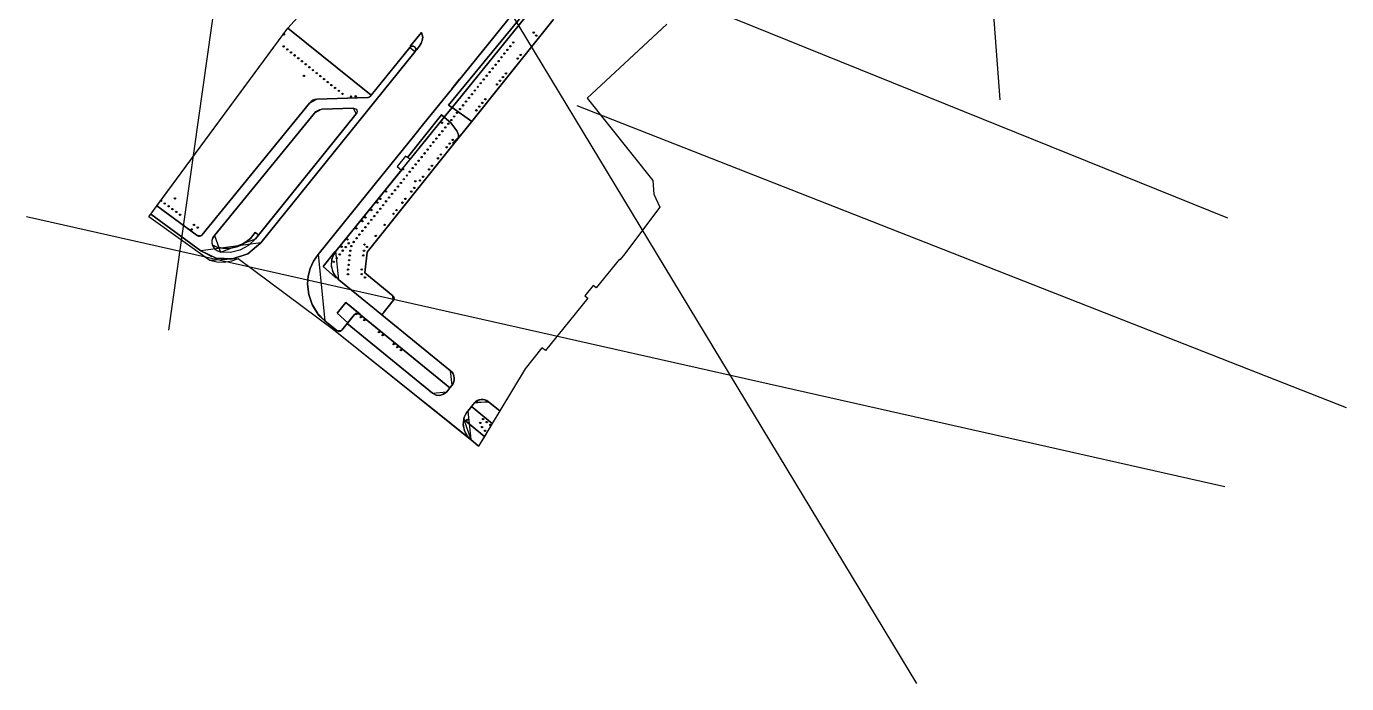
# Model space of a CAD drawing. Header units: metres. Extents: x 13966 to 15478, y -1639 to -430.
# Drawn here: x 13965.6 to 14356.2, y -1639.3 to -1444.9 of the extents above; entities that cross this region are included whole.
import ezdxf

# ---------------------------------------------------------------- set-up
doc = ezdxf.new("R2010")
doc.units = ezdxf.units.M
for name, color, linetype in [('BOUNDARY', 7, 'Continuous'), ('CURB', 7, 'Continuous'), ('ELECTR_CABLE', 7, 'Continuous'), ('ELECTR_CABLE_COMM', 7, 'Continuous'), ('GRASS', 7, 'Continuous'), ('HEAT', 7, 'Continuous'), ('ROAD', 7, 'Continuous'), ('SIDEWALK_PATH', 7, 'Continuous'), ('WATER_PIPELINE', 7, 'Continuous')]:
    doc.layers.add(name, color=color, linetype=linetype)

# ---------------------------------------------------------------- blocks, each defined once
blk = doc.blocks.new('ИВА_БУЛЛАТА')
blk.add_circle((0, 0), 0.2)
blk = doc.blocks.new('СПИРЕЯ_GREFSHEIM')
blk.add_circle((0, 0), 0.2)
blk = doc.blocks.new('ПУЗЫРЕПЛОДНИК_LADY_IN_RED')
blk.add_circle((0, 0), 0.2)
blk = doc.blocks.new('ПУЗЫРЕПЛОДНИК_TINY_WINE_GOLD')
blk.add_circle((0, 0), 0.2)
blk = doc.blocks.new('ЛАПЧАТКА_GOLDFINGER')
blk.add_circle((0, 0), 0.2)
blk = doc.blocks.new('КЛЕН_CRIMSON_SENTRY')
blk.add_circle((0, 0), 0.2)
blk = doc.blocks.new('КЛЕН_ГИННАЛА')
blk.add_circle((0, 0), 0.2)
blk = doc.blocks.new('КЛЕН_PRINCETON_GOLD')
blk.add_circle((0, 0), 0.2)

msp = doc.modelspace()

# ---------------------------------------------------------------- linework, layer by layer
at = {"layer": 'BOUNDARY'}
msp.add_lwpolyline([(14155.11, -1444.17), (14131.51, -1466.12), (14150.91, -1490.48), (14151.28, -1494.48), (14153, -1498.37), (14142.23, -1512.6), (14141.2, -1513.87), (14141.05, -1513.75), (14134.21, -1522.2), (14133.29, -1521.46), (14130.81, -1524.53), (14131.73, -1525.28), (14119.2, -1540.77), (14118.13, -1539.91), (14113.13, -1546.1), (14099.4, -1568.98), (14056.42, -1534.65), (14028.27, -1513.63), (14019.86, -1514.07), (14001.78, -1501.16), (14042.94, -1445.37), (14058.07, -1428.57)], dxfattribs=at)
at = {"layer": 'CURB'}
for points in [[(14210.53, -1311.65), (14156.72, -1378.14), (14156.4, -1378.62), (14149.66, -1391.28), (14149.35, -1391.75), (14091.35, -1463.47), (14091.01, -1463.97)], [(14060.48, -1532.77), (14085.74, -1553.35), (14089.96, -1552.92), (14091.54, -1550.98), (14091.11, -1546.76), (14058, -1519.79), (14057.12, -1511.37), (14120.64, -1432.82), (14122.04, -1432.67), (14123.56, -1433.88)], [(14070.73, -1530.16), (14074.15, -1525.97), (14074.01, -1524.57), (14065.71, -1517.72), (14066.38, -1511.64), (14121.43, -1442.94)], [(14042.94, -1445.37), (14067.6, -1465.24)], [(14079.04, -1451.05), (14080.59, -1452.31), (14034.97, -1508.91), (14017.16, -1511.23), (14002.36, -1500.38)], [(14004.14, -1497.96), (14016.11, -1506.75), (14017.48, -1506.57), (14049.34, -1467.52), (14051.57, -1466.41), (14066.6, -1465.92), (14067.35, -1465.55), (14079.04, -1451.05)], [(14078.99, -1451.11), (14079.42, -1450.76), (14079.71, -1450.69), (14080.17, -1450.74), (14080.44, -1450.9), (14080.75, -1451.32), (14080.81, -1451.77), (14080.77, -1452.09), (14080.46, -1452.48)], [(14080.46, -1452.48), (14079.55, -1453.6)], [(14091.51, -1463.28), (14093.77, -1460.48)], [(14091.01, -1463.97), (14083.19, -1473.57)], [(14083.19, -1473.57), (14083.18, -1473.58), (14080.09, -1477.4)], [(14080.09, -1477.4), (14068.74, -1491.44)], [(14068.74, -1491.44), (14051.88, -1512.29), (14053.92, -1531.95), (14057.49, -1534.85), (14058.9, -1534.71), (14062.69, -1530.06), (14064.09, -1529.91), (14090.91, -1551.75)], [(14016.46, -1510.72), (14020.34, -1512.95)], [(14054.1, -1532.09), (14053.16, -1531.34), (14052.16, -1530.34), (14051.09, -1528.82), (14050.2, -1527.27)], [(14090.91, -1551.75), (14091.54, -1550.98), (14091.11, -1546.76)], [(14105.64, -1558.58), (14102.31, -1555.87), (14098.09, -1556.29), (14096.19, -1558.63), (14097.05, -1567.07), (14099.4, -1568.98)], [(14097.27, -1557.29), (14098.34, -1556.02), (14102.31, -1555.87)], [(14103.41, -1562.29), (14097.27, -1557.29)], [(14094.97, -1561.17), (14097.05, -1567.07)], [(14101.1, -1566.15), (14094.97, -1561.17)]]:
    msp.add_lwpolyline(points, dxfattribs=at)
msp.add_lwpolyline([(14050.8, -1470.47), (14021.21, -1506.75), (14023.04, -1511.6), (14033.41, -1507.65), (14063.21, -1470.69), (14062.4, -1469.06), (14053.03, -1469.37)], close=True, dxfattribs=at)
at = {"layer": 'ELECTR_CABLE'}
msp.add_line((14229.03, -1639.25), (14016.63, -1288.17), dxfattribs=at)
at = {"layer": 'ELECTR_CABLE_COMM'}
msp.add_line((14007.74, -1534.67), (14057.59, -1182.87), dxfattribs=at)
at = {"layer": 'GRASS'}
for points in [[(14097.37, -1472.96), (14091.52, -1468.83), (14120.64, -1432.82), (14120.94, -1432.57), (14121.31, -1432.46), (14121.69, -1432.49), (14122.04, -1432.67), (14123.56, -1433.88), (14120.19, -1438.08), (14121.01, -1438.76), (14121.75, -1439.68), (14122.07, -1440.76), (14121.97, -1441.9), (14121.43, -1442.94)], [(14016.11, -1506.75), (14004.14, -1497.96), (14042.94, -1445.37), (14067.6, -1465.24), (14067.35, -1465.55), (14067.2, -1465.7), (14067.02, -1465.82), (14066.82, -1465.89), (14066.6, -1465.92), (14051.57, -1466.41), (14050.93, -1466.5), (14050.33, -1466.72), (14049.8, -1467.06), (14049.34, -1467.52), (14017.48, -1506.57), (14017.18, -1506.82), (14016.83, -1506.93), (14016.46, -1506.91)], [(14020.67, -1509.56), (14020.54, -1508.82), (14020.58, -1508.08), (14020.81, -1507.38), (14021.21, -1506.75), (14050.8, -1470.47), (14051.26, -1470.02), (14051.79, -1469.68), (14052.39, -1469.46), (14053.03, -1469.37), (14062.4, -1469.06), (14062.68, -1469.09), (14062.94, -1469.2), (14063.16, -1469.38), (14063.32, -1469.62), (14063.41, -1469.89), (14063.42, -1470.17), (14063.35, -1470.44), (14063.21, -1470.69), (14034.25, -1506.62), (14033.89, -1506.21), (14033.28, -1505.77), (14031.89, -1507.63), (14030.68, -1508.46), (14029.07, -1509.53), (14028.18, -1509.93), (14026.11, -1510.48), (14024.54, -1510.58), (14022.24, -1510.25)], [(14057.02, -1511.51), (14057.12, -1511.37), (14089.22, -1471.68), (14091.22, -1473.33), (14092.93, -1475.7), (14093.45, -1476.93), (14093.45, -1477.62), (14091.75, -1479.32), (14091.99, -1479.68), (14066.38, -1511.64), (14065.71, -1517.72), (14074.01, -1524.57), (14074.26, -1524.88), (14074.37, -1525.24), (14074.33, -1525.62), (14074.15, -1525.97), (14070.73, -1530.16), (14058, -1519.79), (14056.51, -1518), (14055.83, -1515.85), (14055.99, -1513.6)], [(14091.22, -1473.33), (14089.22, -1471.68), (14091.52, -1468.83), (14097.37, -1472.96), (14091.99, -1479.68), (14091.75, -1479.32), (14093.45, -1477.62), (14093.45, -1476.93), (14092.93, -1475.7)], [(14023.04, -1511.6), (14022.25, -1511.35), (14021.57, -1510.91), (14021.03, -1510.3), (14020.67, -1509.56), (14022.24, -1510.25), (14024.54, -1510.58), (14026.11, -1510.48), (14028.18, -1509.93), (14029.07, -1509.53), (14030.68, -1508.46), (14031.89, -1507.63), (14033.28, -1505.77), (14033.89, -1506.21), (14034.25, -1506.62), (14033.41, -1507.65), (14031.29, -1509.67), (14028.76, -1511.03), (14025.96, -1511.69)], [(14085.74, -1553.35), (14060.48, -1532.77), (14062.69, -1530.06), (14062.99, -1529.8), (14063.36, -1529.69), (14063.74, -1529.73), (14064.09, -1529.91), (14090.91, -1551.75), (14089.96, -1552.92), (14089.04, -1553.67), (14087.94, -1554.01), (14086.8, -1553.9)], [(14101.1, -1566.15), (14094.97, -1561.17), (14095.16, -1560.48), (14095.43, -1559.83), (14095.77, -1559.21), (14096.19, -1558.63), (14097.27, -1557.29), (14103.41, -1562.29)]]:
    msp.add_lwpolyline(points, close=True, dxfattribs=at)
at = {"layer": 'HEAT'}
for p, q in [((14233.22, -1200.29), (14253.66, -1466.62)), ((14356.22, -1557.73), (14128.6, -1468.39)), ((13965.59, -1501.08), (14320.15, -1580.99))]:
    msp.add_line(p, q, dxfattribs=at)
at = {"layer": 'ROAD'}
for points in [[(14149.35, -1391.75), (14091.35, -1463.47), (14091.26, -1463.59), (14091.17, -1463.71), (14091.09, -1463.84), (14091.01, -1463.97), (14083.19, -1473.57), (14080.09, -1477.4), (14068.74, -1491.44), (14051.88, -1512.29), (14050.54, -1514.27), (14049.57, -1516.43), (14048.97, -1518.72), (14048.76, -1521.09), (14049.11, -1524.19), (14050.12, -1527.1), (14051.74, -1529.72), (14053.92, -1531.95), (14057.49, -1534.85), (14057.84, -1535.04), (14058.22, -1535.07), (14058.59, -1534.96), (14058.9, -1534.71), (14060.48, -1532.77), (14085.74, -1553.35), (14086.8, -1553.9), (14087.94, -1554.01), (14089.04, -1553.67), (14089.96, -1552.92), (14090.91, -1551.75), (14091.54, -1550.98), (14091.87, -1550.49), (14092.09, -1549.94), (14092.2, -1549.37), (14092.2, -1548.78), (14092.08, -1548.2), (14091.86, -1547.66), (14091.53, -1547.17), (14091.11, -1546.76), (14070.73, -1530.16), (14074.15, -1525.97), (14074.33, -1525.62), (14074.37, -1525.24), (14074.26, -1524.88), (14074.01, -1524.57), (14065.71, -1517.72), (14066.38, -1511.64), (14091.51, -1480.28), (14091.99, -1479.68), (14097.37, -1472.96), (14099.64, -1470.13), (14121.43, -1442.94)], [(14154.94, -1444.33), (14131.51, -1466.12), (14150.91, -1490.48), (14151.28, -1494.48), (14153, -1498.37), (14142.23, -1512.6), (14141.2, -1513.87), (14141.05, -1513.75), (14134.21, -1522.2), (14133.29, -1521.46), (14130.81, -1524.53), (14131.73, -1525.28), (14119.2, -1540.77), (14118.13, -1539.91), (14113.13, -1546.1), (14105.64, -1558.58), (14102.31, -1555.87), (14101.82, -1555.54), (14101.28, -1555.31), (14100.7, -1555.2), (14100.11, -1555.2), (14099.53, -1555.32), (14098.99, -1555.55), (14098.51, -1555.87), (14098.09, -1556.29), (14097.27, -1557.29), (14096.19, -1558.63), (14095.77, -1559.21), (14095.43, -1559.83), (14095.16, -1560.48), (14094.97, -1561.17), (14094.91, -1561.48), (14094.87, -1561.79), (14094.85, -1562.1), (14094.84, -1562.42), (14094.99, -1563.75), (14095.42, -1564.99), (14096.11, -1566.12), (14097.05, -1567.07), (14056.42, -1534.65), (14028.27, -1513.63), (14026.23, -1514.34), (14024.11, -1514.66), (14021.97, -1514.56), (14019.86, -1514.07), (14001.78, -1501.16), (14002.36, -1500.38), (14017.16, -1511.23), (14021.69, -1513.37), (14026.53, -1513.64), (14031.13, -1512.13), (14034.97, -1508.91), (14080.59, -1452.31), (14080.66, -1452.22), (14080.71, -1452.12), (14080.76, -1452.01), (14080.79, -1451.9), (14081, -1451.81), (14081.81, -1450.79), (14082.41, -1449.8), (14082.67, -1449.03), (14082.9, -1448.06), (14082.67, -1447.3), (14082.47, -1446.63), (14079.2, -1450.64), (14079.22, -1450.88), (14079.17, -1450.92), (14079.12, -1450.96), (14079.08, -1451), (14079.04, -1451.05), (14067.6, -1465.24), (14042.94, -1445.37), (14058.07, -1428.57)]]:
    msp.add_lwpolyline(points, dxfattribs=at)
msp.add_lwpolyline([(14079.22, -1450.88), (14079.2, -1450.64), (14082.47, -1446.63), (14082.9, -1448.06), (14082.67, -1449.03), (14082.41, -1449.8), (14081.81, -1450.79), (14081, -1451.81), (14080.79, -1451.9), (14080.81, -1451.6), (14080.74, -1451.31), (14080.59, -1451.05), (14080.36, -1450.84), (14080.08, -1450.72), (14079.78, -1450.68), (14079.49, -1450.73)], close=True, dxfattribs=at)
at = {"layer": 'SIDEWALK_PATH'}
msp.add_lwpolyline([(14120.23, -1431.86), (14090.53, -1468.13), (14091.52, -1468.83), (14089.22, -1471.68), (14088.37, -1470.98), (14078.31, -1483.65), (14077.78, -1483.23), (14075.33, -1486.34), (14076.56, -1487.33), (14057.12, -1511.37), (14057.07, -1511.44), (14057.02, -1511.51), (14056.87, -1511.51), (14053.35, -1515.91), (14057.06, -1519.08), (14057.26, -1519.08), (14057.44, -1519.27), (14057.62, -1519.45), (14057.81, -1519.63), (14058, -1519.79), (14068.49, -1528.34), (14070.73, -1530.16), (14091.11, -1546.76), (14091.53, -1547.17), (14091.86, -1547.66), (14092.08, -1548.2), (14092.2, -1548.78), (14092.2, -1549.37), (14092.09, -1549.94), (14091.87, -1550.49), (14091.54, -1550.98), (14090.91, -1551.75), (14064.46, -1530.21), (14064.33, -1529.98), (14060.1, -1526.56), (14057.56, -1529.72), (14060.7, -1532.49), (14060.48, -1532.77), (14058.9, -1534.71), (14058.59, -1534.96), (14058.22, -1535.07), (14057.84, -1535.04), (14057.49, -1534.85), (14053.92, -1531.95), (14051.74, -1529.72), (14050.12, -1527.1), (14049.11, -1524.19), (14048.76, -1521.09), (14048.97, -1518.72), (14049.57, -1516.43), (14050.54, -1514.27), (14051.88, -1512.29), (14068.74, -1491.44), (14080.09, -1477.4), (14083.18, -1473.58), (14091.01, -1463.97), (14091.09, -1463.84), (14091.17, -1463.71), (14091.26, -1463.59), (14091.35, -1463.47), (14149.35, -1391.75)], dxfattribs=at)
for points in [[(14091.52, -1468.83), (14090.53, -1468.13), (14120.23, -1431.86), (14121.01, -1432.53), (14120.91, -1432.59), (14120.81, -1432.66), (14120.72, -1432.74), (14120.64, -1432.82)], [(14017.16, -1511.23), (14002.36, -1500.38), (14004.14, -1497.96), (14016.11, -1506.75), (14016.46, -1506.91), (14016.83, -1506.93), (14017.18, -1506.82), (14017.48, -1506.57), (14049.34, -1467.52), (14049.8, -1467.06), (14050.33, -1466.72), (14050.93, -1466.5), (14051.57, -1466.41), (14066.6, -1465.92), (14066.82, -1465.89), (14067.02, -1465.82), (14067.2, -1465.7), (14067.35, -1465.55), (14079.04, -1451.05), (14079.23, -1450.87), (14079.45, -1450.75), (14079.71, -1450.69), (14079.97, -1450.69), (14080.22, -1450.77), (14080.44, -1450.9), (14080.62, -1451.09), (14080.75, -1451.32), (14080.81, -1451.58), (14080.8, -1451.83), (14080.73, -1452.08), (14080.59, -1452.31), (14034.97, -1508.91), (14031.13, -1512.13), (14026.53, -1513.64), (14021.69, -1513.37)], [(14021.21, -1506.75), (14050.8, -1470.47), (14051.26, -1470.02), (14051.79, -1469.68), (14052.39, -1469.46), (14053.03, -1469.37), (14062.4, -1469.06), (14062.68, -1469.09), (14062.94, -1469.2), (14063.16, -1469.38), (14063.32, -1469.62), (14063.41, -1469.89), (14063.42, -1470.17), (14063.35, -1470.44), (14063.21, -1470.69), (14033.41, -1507.65), (14031.29, -1509.67), (14028.76, -1511.03), (14025.96, -1511.69), (14023.04, -1511.6), (14022.28, -1511.37), (14021.63, -1510.96), (14021.1, -1510.4), (14020.72, -1509.7), (14020.55, -1508.93), (14020.57, -1508.16), (14020.79, -1507.42)], [(14079.15, -1484.13), (14078.31, -1483.65), (14088.37, -1470.98), (14089.22, -1471.68)], [(14057.06, -1519.08), (14053.35, -1515.91), (14056.87, -1511.51), (14057.02, -1511.51), (14056.07, -1513.34), (14055.79, -1515.34), (14056.19, -1517.31), (14057.26, -1519.08)], [(14060.7, -1532.49), (14057.56, -1529.72), (14060.1, -1526.56), (14064.15, -1529.84), (14064.09, -1529.91), (14063.74, -1529.73), (14063.36, -1529.69), (14062.99, -1529.8), (14062.69, -1530.06)], [(14103.41, -1562.29), (14097.27, -1557.29), (14098.34, -1556.02), (14099.26, -1555.42), (14100.3, -1555.19), (14101.35, -1555.34), (14102.31, -1555.87), (14105.64, -1558.58)], [(14097.05, -1567.07), (14095.92, -1565.86), (14095.18, -1564.41), (14094.85, -1562.82), (14094.97, -1561.17), (14101.1, -1566.15), (14099.4, -1568.98)]]:
    msp.add_lwpolyline(points, close=True, dxfattribs=at)
at = {"layer": 'WATER_PIPELINE'}
msp.add_line((14033.11, -1385.23), (14321, -1501.46), dxfattribs=at)

# ---------------------------------------------------------------- block references
at = {"layer": 'BUSH'}
for name, p in [('ПУЗЫРЕПЛОДНИК_LADY_IN_RED', (14041.71, -1447.21)), ('ЛАПЧАТКА_GOLDFINGER', (14115.69, -1446.69)), ('ПУЗЫРЕПЛОДНИК_TINY_WINE_GOLD', (14116.44, -1447.57)), ('СПИРЕЯ_GREFSHEIM', (14041.68, -1450.77)), ('ИВА_БУЛЛАТА', (14042.77, -1451.65)), ('ЛАПЧАТКА_GOLDFINGER', (14043.86, -1452.53)), ('ПУЗЫРЕПЛОДНИК_TINY_WINE_GOLD', (14107.04, -1452.9)), ('ЛАПЧАТКА_GOLDFINGER', (14107.91, -1451.81)), ('ИВА_БУЛЛАТА', (14108.79, -1450.72)), ('СПИРЕЯ_GREFSHEIM', (14109.66, -1449.62)), ('ИВА_БУЛЛАТА', (14111.85, -1453.29)), ('ПУЗЫРЕПЛОДНИК_TINY_WINE_GOLD', (14044.95, -1453.41)), ('ПУЗЫРЕПЛОДНИК_LADY_IN_RED', (14046.04, -1454.29)), ('СПИРЕЯ_GREFSHEIM', (14047.13, -1455.17)), ('ИВА_БУЛЛАТА', (14048.22, -1456.05)), ('ЛАПЧАТКА_GOLDFINGER', (14049.31, -1456.92)), ('ЛАПЧАТКА_GOLDFINGER', (14103.54, -1457.27)), ('ИВА_БУЛЛАТА', (14104.41, -1456.18)), ('СПИРЕЯ_GREFSHEIM', (14105.29, -1455.09)), ('ПУЗЫРЕПЛОДНИК_LADY_IN_RED', (14106.16, -1453.99)), ('СПИРЕЯ_GREFSHEIM', (14110.98, -1454.38)), ('ПУЗЫРЕПЛОДНИК_TINY_WINE_GOLD', (14050.4, -1457.8)), ('ПУЗЫРЕПЛОДНИК_LADY_IN_RED', (14051.49, -1458.68)), ('СПИРЕЯ_GREFSHEIM', (14052.58, -1459.56)), ('ИВА_БУЛЛАТА', (14053.67, -1460.44)), ('СПИРЕЯ_GREFSHEIM', (14100.91, -1460.55)), ('ПУЗЫРЕПЛОДНИК_LADY_IN_RED', (14101.79, -1459.46)), ('ПУЗЫРЕПЛОДНИК_TINY_WINE_GOLD', (14102.66, -1458.36)), ('ЛАПЧАТКА_GOLDFINGER', (14105.72, -1460.94)), ('ПУЗЫРЕПЛОДНИК_TINY_WINE_GOLD', (14106.6, -1459.85)), ('ПУЗЫРЕПЛОДНИК_LADY_IN_RED', (14107.48, -1458.75)), ('ЛАПЧАТКА_GOLDFINGER', (14054.76, -1461.32)), ('ПУЗЫРЕПЛОДНИК_TINY_WINE_GOLD', (14055.85, -1462.2)), ('ПУЗЫРЕПЛОДНИК_LADY_IN_RED', (14056.94, -1463.07)), ('СПИРЕЯ_GREFSHEIM', (14058.03, -1463.95)), ('ИВА_БУЛЛАТА', (14059.12, -1464.83)), ('ПУЗЫРЕПЛОДНИК_LADY_IN_RED', (14097.41, -1464.92)), ('ПУЗЫРЕПЛОДНИК_TINY_WINE_GOLD', (14098.28, -1463.83)), ('ЛАПЧАТКА_GOLDFINGER', (14099.16, -1462.73)), ('ИВА_БУЛЛАТА', (14100.03, -1461.64)), ('ИВА_БУЛЛАТА', (14104.85, -1462.03)), ('ЛАПЧАТКА_GOLDFINGER', (14061.63, -1465.59)), ('ПУЗЫРЕПЛОДНИК_TINY_WINE_GOLD', (14063.03, -1465.54)), ('ЛАПЧАТКА_GOLDFINGER', (14094.78, -1468.2)), ('ИВА_БУЛЛАТА', (14095.66, -1467.1)), ('СПИРЕЯ_GREFSHEIM', (14096.53, -1466.01)), ('ПУЗЫРЕПЛОДНИК_TINY_WINE_GOLD', (14099.6, -1468.59)), ('ПУЗЫРЕПЛОДНИК_LADY_IN_RED', (14100.47, -1467.49)), ('СПИРЕЯ_GREFSHEIM', (14101.35, -1466.4)), ('ИВА_БУЛЛАТА', (14091.28, -1472.57)), ('СПИРЕЯ_GREFSHEIM', (14092.16, -1471.48)), ('ПУЗЫРЕПЛОДНИК_LADY_IN_RED', (14093.03, -1470.38)), ('ПУЗЫРЕПЛОДНИК_TINY_WINE_GOLD', (14093.91, -1469.29)), ('ЛАПЧАТКА_GOLDFINGER', (14098.72, -1469.68)), ('ПУЗЫРЕПЛОДНИК_TINY_WINE_GOLD', (14088.52, -1473.34)), ('ПУЗЫРЕПЛОДНИК_LADY_IN_RED', (14088.65, -1475.85)), ('ПУЗЫРЕПЛОДНИК_TINY_WINE_GOLD', (14089.53, -1474.75)), ('ЛАПЧАТКА_GOLDFINGER', (14090.41, -1473.66)), ('ПУЗЫРЕПЛОДНИК_TINY_WINE_GOLD', (14085.15, -1480.22)), ('ЛАПЧАТКА_GOLDFINGER', (14086.03, -1479.12)), ('ИВА_БУЛЛАТА', (14086.9, -1478.03)), ('СПИРЕЯ_GREFSHEIM', (14087.78, -1476.94)), ('СПИРЕЯ_GREFSHEIM', (14089.97, -1480.6)), ('ИВА_БУЛЛАТА', (14090.84, -1479.51)), ('ЛАПЧАТКА_GOLDFINGER', (14091.72, -1478.42)), ('ЛАПЧАТКА_GOLDFINGER', (14081.65, -1484.59)), ('ИВА_БУЛЛАТА', (14082.53, -1483.49)), ('СПИРЕЯ_GREFSHEIM', (14083.4, -1482.4)), ('ПУЗЫРЕПЛОДНИК_LADY_IN_RED', (14084.28, -1481.31)), ('ПУЗЫРЕПЛОДНИК_TINY_WINE_GOLD', (14087.34, -1483.88)), ('ПУЗЫРЕПЛОДНИК_LADY_IN_RED', (14088.22, -1482.79)), ('ПУЗЫРЕПЛОДНИК_LADY_IN_RED', (14077, -1487.09)), ('СПИРЕЯ_GREFSHEIM', (14079.02, -1487.86)), ('ПУЗЫРЕПЛОДНИК_LADY_IN_RED', (14079.9, -1486.77)), ('ПУЗЫРЕПЛОДНИК_TINY_WINE_GOLD', (14080.78, -1485.68)), ('ИВА_БУЛЛАТА', (14084.72, -1487.16)), ('ЛАПЧАТКА_GOLDFINGER', (14085.59, -1486.07)), ('ПУЗЫРЕПЛОДНИК_LADY_IN_RED', (14075.52, -1492.23)), ('ПУЗЫРЕПЛОДНИК_TINY_WINE_GOLD', (14076.4, -1491.14)), ('ЛАПЧАТКА_GOLDFINGER', (14077.27, -1490.05)), ('ИВА_БУЛЛАТА', (14078.15, -1488.96)), ('ПУЗЫРЕПЛОДНИК_LADY_IN_RED', (14082.09, -1490.44)), ('СПИРЕЯ_GREFSHEIM', (14082.96, -1489.34)), ('ПУЗЫРЕПЛОДНИК_TINY_WINE_GOLD', (14070.28, -1495.9)), ('ЛАПЧАТКА_GOLDFINGER', (14072.04, -1493.72)), ('ЛАПЧАТКА_GOLDFINGER', (14072.9, -1495.51)), ('ИВА_БУЛЛАТА', (14073.77, -1494.42)), ('СПИРЕЯ_GREFSHEIM', (14074.65, -1493.33)), ('ИВА_БУЛЛАТА', (14077.71, -1495.9)), ('ЛАПЧАТКА_GOLDFINGER', (14079.46, -1493.71)), ('ПУЗЫРЕПЛОДНИК_TINY_WINE_GOLD', (14080.34, -1492.62)), ('ПУЗЫРЕПЛОДНИК_LADY_IN_RED', (14005.4, -1496.41)), ('ПУЗЫРЕПЛОДНИК_TINY_WINE_GOLD', (14006.53, -1497.24)), ('ЛАПЧАТКА_GOLDFINGER', (14007.66, -1498.07)), ('ИВА_БУЛЛАТА', (14008.79, -1498.9)), ('СПИРЕЯ_GREFSHEIM', (14009.92, -1499.72)), ('СПИРЕЯ_GREFSHEIM', (14067.64, -1499.16)), ('ПУЗЫРЕПЛОДНИК_LADY_IN_RED', (14069.4, -1496.98)), ('ИВА_БУЛЛАТА', (14069.4, -1499.88)), ('СПИРЕЯ_GREFSHEIM', (14070.27, -1498.79)), ('ПУЗЫРЕПЛОДНИК_LADY_IN_RED', (14071.15, -1497.7)), ('ПУЗЫРЕПЛОДНИК_TINY_WINE_GOLD', (14072.02, -1496.6)), ('ПУЗЫРЕПЛОДНИК_LADY_IN_RED', (14075.09, -1499.18)), ('СПИРЕЯ_GREFSHEIM', (14076.84, -1496.99)), ('ПУЗЫРЕПЛОДНИК_LADY_IN_RED', (14011.05, -1500.55)), ('ЛАПЧАТКА_GOLDFINGER', (14015.14, -1503.56)), ('ЛАПЧАТКА_GOLDFINGER', (14065, -1502.43)), ('ИВА_БУЛЛАТА', (14065.88, -1501.34)), ('ПУЗЫРЕПЛОДНИК_LADY_IN_RED', (14066.77, -1503.16)), ('ПУЗЫРЕПЛОДНИК_TINY_WINE_GOLD', (14067.64, -1502.07)), ('ЛАПЧАТКА_GOLDFINGER', (14068.52, -1500.97)), ('ЛАПЧАТКА_GOLDFINGER', (14071.58, -1503.55)), ('ПУЗЫРЕПЛОДНИК_TINY_WINE_GOLD', (14074.21, -1500.27)), ('ПУЗЫРЕПЛОДНИК_LADY_IN_RED', (14014.45, -1504.9)), ('ИВА_БУЛЛАТА', (14016.27, -1504.38)), ('ПУЗЫРЕПЛОДНИК_LADY_IN_RED', (14060.6, -1507.87)), ('ПУЗЫРЕПЛОДНИК_TINY_WINE_GOLD', (14063.24, -1504.6)), ('ПУЗЫРЕПЛОДНИК_TINY_WINE_GOLD', (14063.27, -1507.53)), ('ЛАПЧАТКА_GOLDFINGER', (14064.14, -1506.44)), ('ИВА_БУЛЛАТА', (14065.02, -1505.34)), ('СПИРЕЯ_GREFSHEIM', (14065.89, -1504.25)), ('ИВА_БУЛЛАТА', (14068.96, -1506.82)), ('СПИРЕЯ_GREFSHEIM', (14058.84, -1510.05)), ('ПУЗЫРЕПЛОДНИК_LADY_IN_RED', (14059.2, -1511.19)), ('СПИРЕЯ_GREFSHEIM', (14060.08, -1510.11)), ('ИВА_БУЛЛАТА', (14060.96, -1509.02)), ('ИВА_БУЛЛАТА', (14061.4, -1511.2)), ('СПИРЕЯ_GREFSHEIM', (14061.72, -1509.84)), ('ПУЗЫРЕПЛОДНИК_LADY_IN_RED', (14062.4, -1508.63)), ('ПУЗЫРЕПЛОДНИК_LADY_IN_RED', (14065.48, -1511.21)), ('СПИРЕЯ_GREFSHEIM', (14066.33, -1510.1)), ('ИВА_БУЛЛАТА', (14056.55, -1514.46)), ('ЛАПЧАТКА_GOLDFINGER', (14057.44, -1513.37)), ('ПУЗЫРЕПЛОДНИК_TINY_WINE_GOLD', (14058.32, -1512.28)), ('ПУЗЫРЕПЛОДНИК_LADY_IN_RED', (14060.93, -1515.38)), ('ПУЗЫРЕПЛОДНИК_TINY_WINE_GOLD', (14061.09, -1513.98)), ('ЛАПЧАТКА_GOLDFINGER', (14061.24, -1512.59)), ('ПУЗЫРЕПЛОДНИК_TINY_WINE_GOLD', (14065.27, -1512.59)), ('ИВА_БУЛЛАТА', (14060.72, -1518.16)), ('СПИРЕЯ_GREFSHEIM', (14060.78, -1516.77)), ('ИВА_БУЛЛАТА', (14064.8, -1518.14)), ('ЛАПЧАТКА_GOLDFINGER', (14064.81, -1516.76)), ('СПИРЕЯ_GREFSHEIM', (14065.8, -1519.1)), ('ПУЗЫРЕПЛОДНИК_LADY_IN_RED', (14064.46, -1530.86)), ('ПУЗЫРЕПЛОДНИК_TINY_WINE_GOLD', (14065.54, -1531.74)), ('ЛАПЧАТКА_GOLDFINGER', (14069.89, -1535.28)), ('ИВА_БУЛЛАТА', (14070.97, -1536.16)), ('СПИРЕЯ_GREFSHEIM', (14074.23, -1538.81)), ('ПУЗЫРЕПЛОДНИК_LADY_IN_RED', (14075.31, -1539.7)), ('ПУЗЫРЕПЛОДНИК_TINY_WINE_GOLD', (14076.4, -1540.58)), ('ЛАПЧАТКА_GOLDFINGER', (14096, -1561.19)), ('ПУЗЫРЕПЛОДНИК_TINY_WINE_GOLD', (14099.89, -1562.14)), ('ПУЗЫРЕПЛОДНИК_LADY_IN_RED', (14100.7, -1561.01)), ('СПИРЕЯ_GREFSHEIM', (14101.78, -1561.89)), ('ЛАПЧАТКА_GOLDFINGER', (14100.41, -1563.36)), ('ИВА_БУЛЛАТА', (14101.3, -1564.44)), ('ИВА_БУЛЛАТА', (14102.88, -1562.75))]:
    msp.add_blockref(name, p, dxfattribs=at)
at = {"layer": 'TREE'}
for name, p in [('КЛЕН_PRINCETON_GOLD', (14041.83, -1447.05)), ('КЛЕН_ГИННАЛА', (14047.71, -1459.49)), ('КЛЕН_CRIMSON_SENTRY', (14080.64, -1490.65)), ('КЛЕН_PRINCETON_GOLD', (14009.54, -1495.73)), ('КЛЕН_ГИННАЛА', (14065.63, -1509.38))]:
    msp.add_blockref(name, p, dxfattribs=at)

doc.saveas('drawing.dxf')
